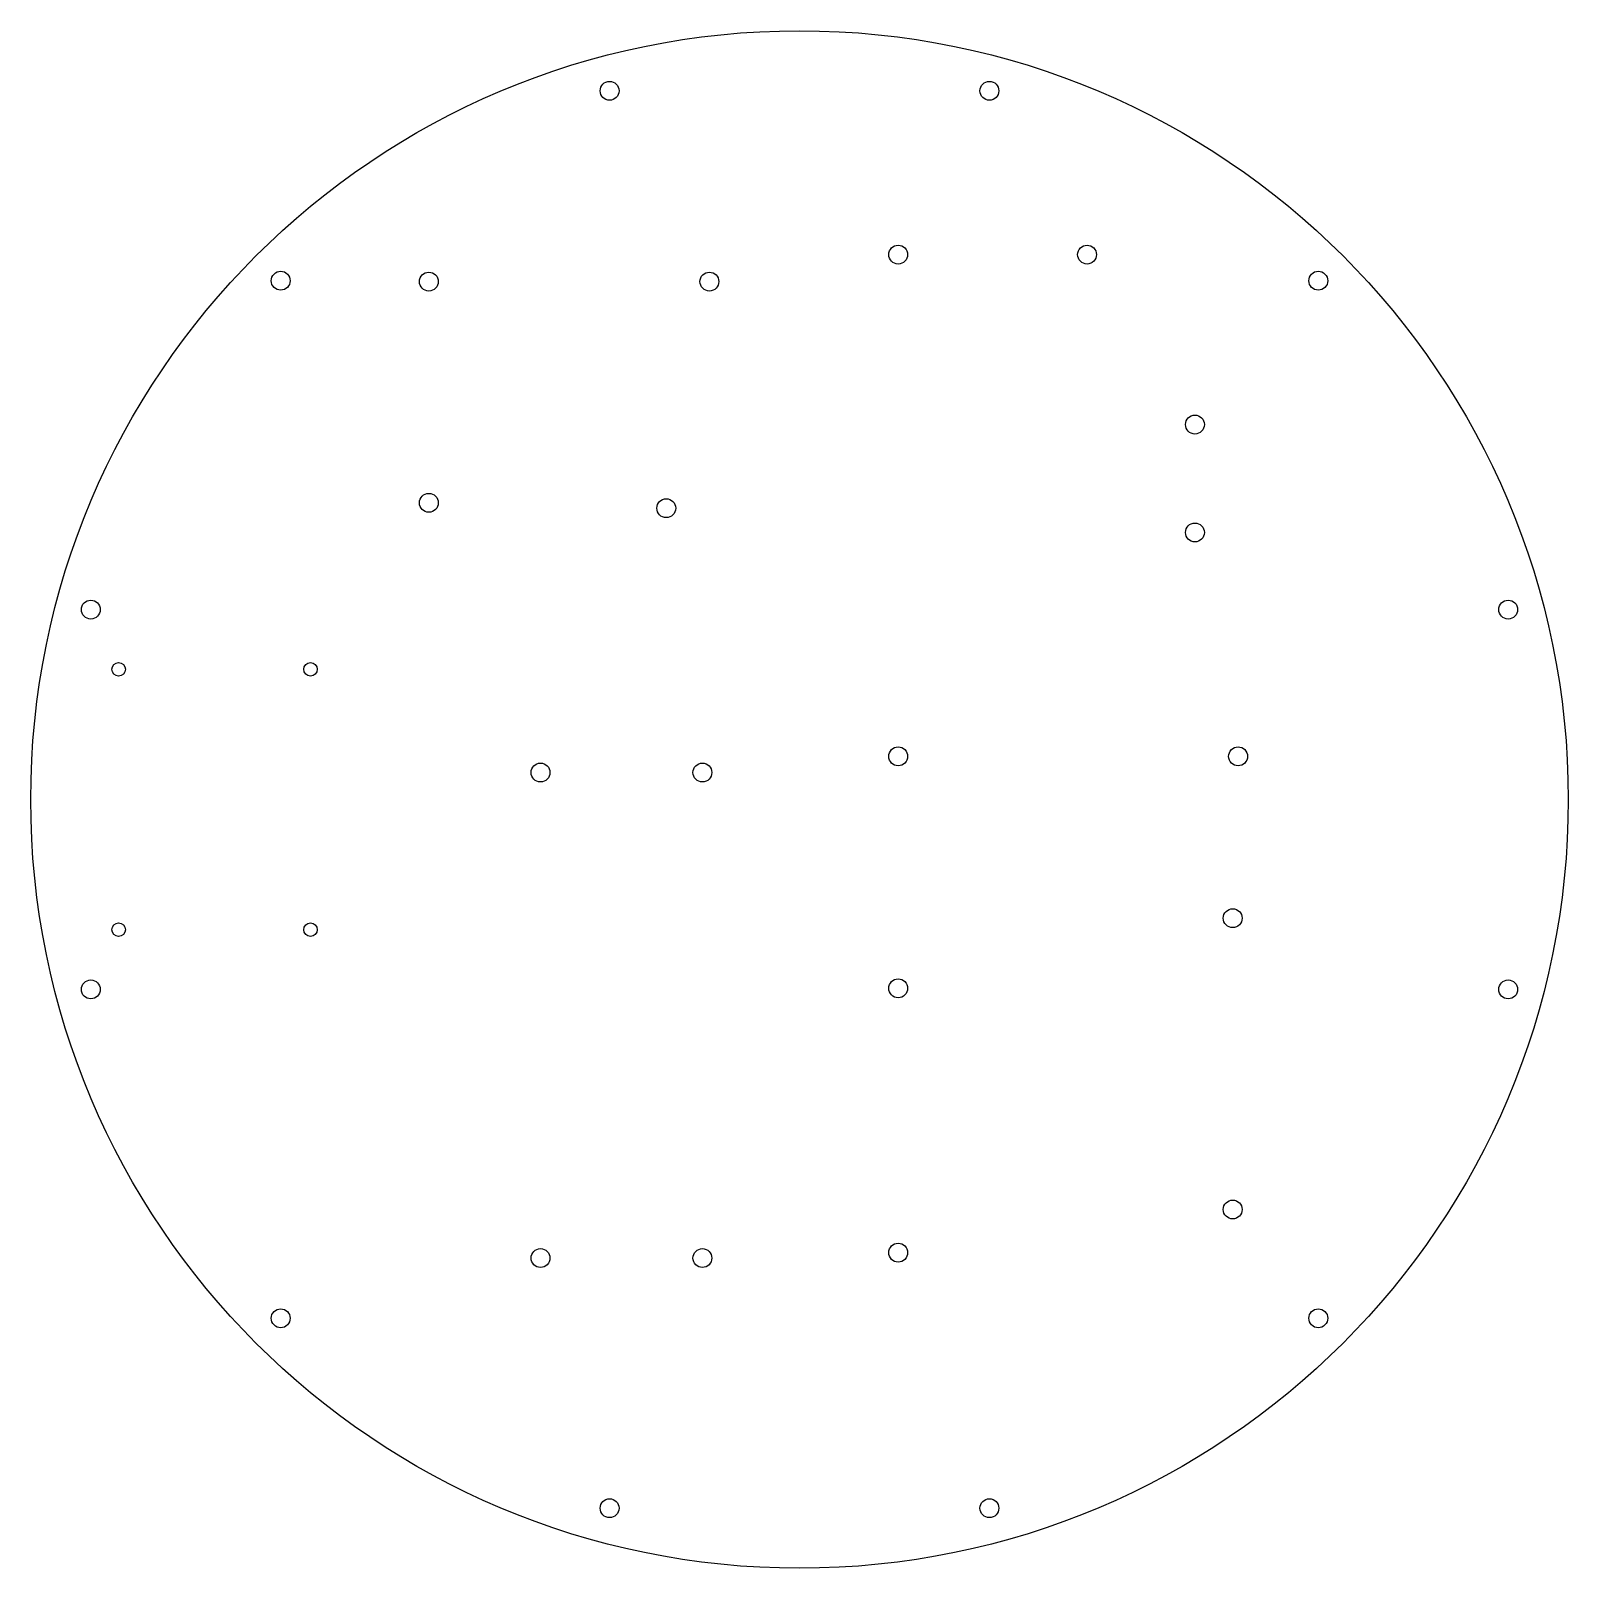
# Model space of a CAD drawing. Header units: millimetres. Extents: x -142 to 142, y -142 to 142.
import ezdxf

# ---------------------------------------------------------------- set-up
doc = ezdxf.new("R2010")
doc.units = ezdxf.units.MM

msp = doc.modelspace()

# ---------------------------------------------------------------- linework, layer by layer
at = {"color": 7, "linetype": 'Continuous', "lineweight": 25}
for centre, radius in [((0, 0), 142.5), ((-35.2, 131.37), 1.75), ((35.2, 131.37), 1.75), ((18.3, 101), 1.75), ((53.3, 101), 1.75), ((-96.17, 96.17), 1.75), ((-68.7, 96), 1.75), ((-16.7, 96), 1.75), ((96.17, 96.17), 1.75), ((73.3, 69.5), 1.75), ((-68.7, 55), 1.75), ((-24.7, 54), 1.75), ((73.3, 49.5), 1.75), ((-131.37, 35.2), 1.75), ((131.37, 35.2), 1.75), ((-126.21, 24.13), 1.25), ((-90.65, 24.13), 1.25), ((18.3, 8), 1.75), ((81.3, 8), 1.75), ((-48, 5), 1.75), ((-18, 5), 1.75), ((80.3, -22), 1.75), ((-126.21, -24.13), 1.25), ((-90.65, -24.13), 1.25), ((-131.37, -35.2), 1.75), ((18.3, -35), 1.75), ((131.37, -35.2), 1.75), ((80.3, -76), 1.75), ((18.3, -84), 1.75), ((-48, -85), 1.75), ((-18, -85), 1.75), ((-96.17, -96.17), 1.75), ((96.17, -96.17), 1.75), ((-35.2, -131.37), 1.75), ((35.2, -131.37), 1.75)]:
    msp.add_circle(centre, radius, dxfattribs=at)

doc.saveas('drawing.dxf')
